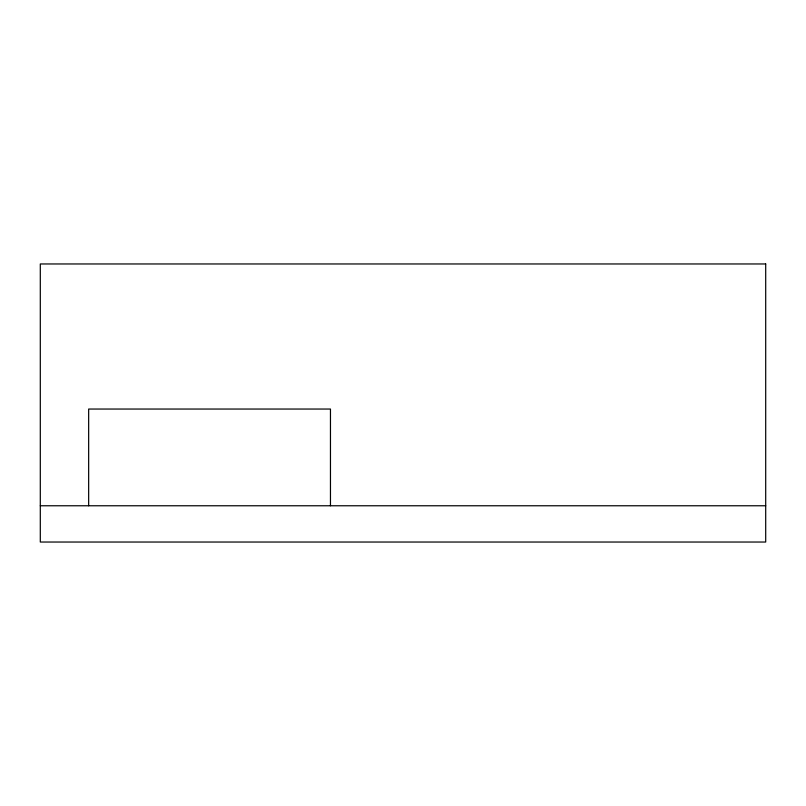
<?xml version="1.0" encoding="UTF-8"?>
<svg xmlns="http://www.w3.org/2000/svg" width="806" height="806" viewBox="0 0 806 806"><rect width="100%" height="100%" fill="white"/><g stroke="black" fill="none" stroke-linecap="round" stroke-linejoin="round"><path stroke-width="1.21" d="M40.3 505.765L765.7 505.765M330.46 505.765L330.46 409.045L88.66 409.045L88.66 505.765M765.7 263.965L40.3 263.965L40.3 542.035L765.7 542.035L765.7 263.965"/></g></svg>
